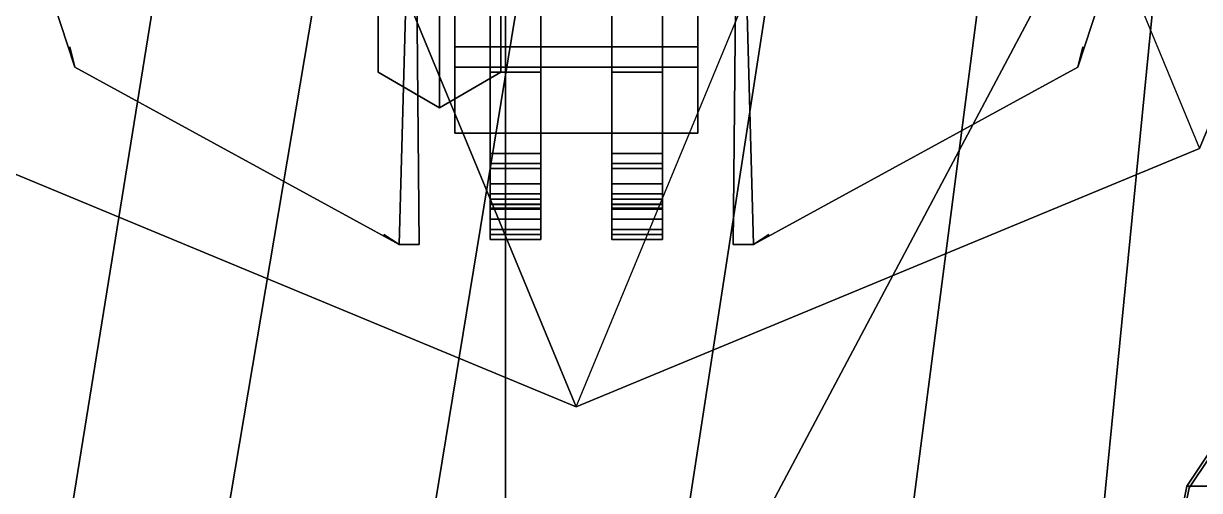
# Model space of a CAD drawing. Header units: millimetres. Extents: x -6 to 6, y -93 to 86.
# Drawn here: x -4.551 to -2.23, y 24.015 to 24.936 of the extents above; entities that cross this region are included whole.
import ezdxf

# ---------------------------------------------------------------- set-up
doc = ezdxf.new("R2010")
doc.units = ezdxf.units.MM
for name, color, linetype in [('boats', 1, 'Continuous'), ('sleeve', 5, 'Continuous'), ('turret', 2, 'Continuous')]:
    doc.layers.add(name, color=color, linetype=linetype)

msp = doc.modelspace()

# ---------------------------------------------------------------- linework, layer by layer
for points in [[(-4.6904, 24.6896, 6.71), (-3.46, 27.66, 6.86), (-4.6904, 27.1504, 6.84), (-5.2, 25.92, 6.77)], [(-3.46, 24.18, 6.7), (-4.6904, 27.1504, 6.84), (-3.46, 27.66, 6.86), (-2.2296, 24.6896, 6.71)], [(-3.46, 24.18, 6.7), (-2.2296, 27.1504, 6.84), (-3.46, 27.66, 6.86), (-4.6904, 24.6896, 6.71)], [(-4.6904, 24.6896, 6.71), (-5.2, 25.92, 6.77), (-4.6904, 27.1504, 6.84), (-3.46, 24.18, 6.7)], [(-2.2296, 24.6896, 6.71), (-1.72, 25.92, 6.77), (-1.72, 25.92, 7.78), (-2.2296, 24.6896, 7.78)], [(5.3986, 25.5766, 4.6493), (-5.3986, 25.5766, 4.6493), (-5.7143, 21.319, 4.3646), (5.7143, 21.319, 4.3646)], [(-4.5601, 25.5766, 0.3998), (-4.1977, 25.5766, -0.7078), (-4.8861, 21.319, -0.7078), (-5.1967, 21.319, 0.3998)], [(-4.1977, 25.5766, -0.7078), (-3.8768, 25.5766, -1.4325), (-4.5963, 21.319, -1.4325), (-4.8861, 21.319, -0.7078)], [(-3.8768, 25.5766, -1.4325), (-3.4783, 25.5766, -2.1105), (-4.177, 21.319, -2.1105), (-4.5963, 21.319, -1.4325)], [(-3.4783, 25.5766, -2.1105), (-2.9917, 25.5766, -2.6695), (-3.6491, 21.319, -2.6695), (-4.177, 21.319, -2.1105)], [(-2.9917, 25.5766, -2.6695), (-2.588, 25.5766, -3.0267), (-3.1418, 21.319, -3.0267), (-3.6491, 21.319, -2.6695)], [(-2.588, 25.5766, -3.0267), (-2.2619, 25.5766, -3.2751), (-2.6812, 21.319, -3.2751), (-3.1418, 21.319, -3.0267)], [(-2.2619, 25.5766, -3.2751), (-1.8271, 25.5766, -3.5339), (-2.1429, 21.319, -3.5339), (-2.6812, 21.319, -3.2751)], [(3.6, 16.04, 6.49), (3.6, 25.32, 6.73), (-3.6, 25.32, 6.73), (-3.6, 16.04, 6.49)], [(-3.6, 25.32, 6.73), (-3.6, 25.32, 4.47), (-3.6, 16.04, 4.19), (-3.6, 16.04, 6.49)], [(-1.7253, 24.8153, 6.71), (-2.2543, 24.0237, 6.69), (-2.2543, 24.0237, 11.63), (-1.7253, 24.8153, 11.63)], [(2.2543, 24.0237, 11.63), (1.7253, 24.8153, 11.63), (-1.7253, 24.8153, 11.63), (-2.2543, 24.0237, 11.63)], [(-4.6904, 24.6896, 6.71), (-3.46, 24.18, 6.7), (-3.46, 24.18, 7.78), (-4.6904, 24.6896, 7.78)], [(-3.46, 24.18, 6.7), (-4.6904, 24.6896, 6.71), (-4.6904, 24.6896, 7.78), (-3.46, 24.18, 7.78)], [(-3.46, 24.18, 6.7), (-2.2296, 24.6896, 6.71), (-2.2296, 24.6896, 7.78), (-3.46, 24.18, 7.78)], [(-2.2296, 24.6896, 6.71), (-3.46, 24.18, 6.7), (-3.46, 24.18, 7.78), (-2.2296, 24.6896, 7.78)], [(-2.2543, 24.0237, 6.69), (-2.44, 23.09, 6.67), (-2.44, 23.09, 11.63), (-2.2543, 24.0237, 11.63)], [(2.44, 23.09, 11.63), (2.2543, 24.0237, 11.63), (-2.2543, 24.0237, 11.63), (-2.44, 23.09, 11.63)]]:
    msp.add_3dface(points)
at = {"color": 4}
for points in [[(3.09, 23.96, 9.97), (1.73, 26.52, 9.97), (-1.73, 26.52, 9.97), (-3.09, 23.96, 9.97)], [(-3.09, 23.96, 9.97), (-1.73, 26.52, 9.97), (1.73, 26.52, 9.97), (3.09, 23.96, 9.97)], [(-3.09, 23.96, 9.97), (-3.09, 23.96, 11.37), (-1.73, 26.52, 11.37), (-1.73, 26.52, 9.97)], [(-1.73, 26.52, 9.97), (-1.73, 26.52, 11.37), (-3.09, 23.96, 11.37), (-3.09, 23.96, 9.97)], [(-2.25, 24.02, 11.63), (-2.25, 24.02, 13.03), (-1.72, 24.81, 13.03), (-1.72, 24.81, 11.63)], [(-1.72, 24.81, 11.63), (-1.72, 24.81, 13.03), (-2.25, 24.02, 13.03), (-2.25, 24.02, 11.63)], [(-2.44, 23.09, 11.63), (-2.44, 23.09, 13.03), (-2.25, 24.02, 13.03), (-2.25, 24.02, 11.63)], [(-2.25, 24.02, 11.63), (-2.25, 24.02, 13.03), (-2.44, 23.09, 13.03), (-2.44, 23.09, 11.63)]]:
    msp.add_3dface(points, dxfattribs=at)
at = {"layer": 'boats'}
for points in [[(-3.8512, 25.0069, 5.9431), (-3.8512, 25.1059, 5.8441), (-3.8512, 24.98, 5.54), (-3.8512, 24.84, 5.54)], [(-3.8512, 24.84, 5.54), (-3.8512, 24.98, 5.54), (-3.8512, 25.1059, 5.2359), (-3.8512, 25.0069, 5.1369)], [(-3.6088, 25.1059, 5.8441), (-3.6088, 25.0069, 5.9431), (-3.6088, 24.84, 5.54), (-3.6088, 24.98, 5.54)], [(-3.6088, 24.98, 5.54), (-3.6088, 24.84, 5.54), (-3.6088, 25.0069, 5.1369), (-3.6088, 25.1059, 5.2359)], [(-3.73, 24.9575, 5.9925), (-3.8512, 25.0069, 5.9431), (-3.8512, 24.84, 5.54), (-3.73, 24.77, 5.54)], [(-3.73, 24.77, 5.54), (-3.8512, 24.84, 5.54), (-3.8512, 25.0069, 5.1369), (-3.73, 24.9575, 5.0875)], [(-3.6088, 25.0069, 5.9431), (-3.73, 24.9575, 5.9925), (-3.73, 24.77, 5.54), (-3.6088, 24.84, 5.54)], [(-3.6088, 24.84, 5.54), (-3.73, 24.77, 5.54), (-3.73, 24.9575, 5.0875), (-3.6088, 25.0069, 5.1369)]]:
    msp.add_3dface(points, dxfattribs=at)
at = {"layer": 'sleeve'}
for points in [[(-3.7, 25.88, 8.55), (-3.7, 25.88, 8.24), (-3.7, 24.89, 8.24), (-3.7, 24.89, 8.55)], [(-3.7, 24.89, 8.24), (-3.7, 25.88, 8.24), (-3.22, 25.88, 8.24), (-3.22, 24.89, 8.24)], [(-3.22, 24.85, 8.55), (-3.22, 25.88, 8.55), (-3.7, 25.88, 8.55), (-3.7, 24.85, 8.55)], [(-3.22, 24.89, 8.24), (-3.22, 25.88, 8.24), (-3.22, 25.88, 8.55), (-3.22, 24.89, 8.55)], [(-3.63, 24.84, 7.68), (-3.63, 24.99, 7.51), (-3.63, 24.99, 7.39), (-3.63, 24.84, 7.55)], [(-3.63, 24.84, 7.55), (-3.63, 24.99, 7.39), (-3.53, 24.99, 7.39), (-3.53, 24.84, 7.55)], [(-3.53, 24.84, 7.68), (-3.53, 24.99, 7.51), (-3.63, 24.99, 7.51), (-3.63, 24.84, 7.68)], [(-3.53, 24.99, 7.39), (-3.53, 24.99, 7.51), (-3.53, 24.84, 7.68), (-3.53, 24.84, 7.55)], [(-3.39, 24.84, 7.68), (-3.39, 24.99, 7.51), (-3.39, 24.99, 7.39), (-3.39, 24.84, 7.55)], [(-3.39, 24.84, 7.55), (-3.39, 24.99, 7.39), (-3.29, 24.99, 7.39), (-3.29, 24.84, 7.55)], [(-3.29, 24.84, 7.68), (-3.29, 24.99, 7.51), (-3.39, 24.99, 7.51), (-3.39, 24.84, 7.68)], [(-3.29, 24.99, 7.39), (-3.29, 24.99, 7.51), (-3.29, 24.84, 7.68), (-3.29, 24.84, 7.55)], [(-3.7, 24.89, 8.55), (-3.7, 24.89, 8.39), (-3.7, 24.85, 8.39), (-3.7, 24.85, 8.55)], [(-3.7, 24.72, 8.39), (-3.7, 24.89, 8.39), (-3.22, 24.89, 8.39), (-3.22, 24.72, 8.39)], [(-3.7, 24.89, 8.39), (-3.7, 24.89, 8.24), (-3.22, 24.89, 8.24), (-3.22, 24.89, 8.39)], [(-3.22, 24.85, 8.39), (-3.22, 24.89, 8.39), (-3.22, 24.89, 8.55), (-3.22, 24.85, 8.55)], [(-3.7, 24.85, 8.55), (-3.7, 24.85, 8.39), (-3.7, 24.72, 8.39), (-3.7, 24.72, 8.49)], [(-3.22, 24.72, 8.49), (-3.22, 24.85, 8.55), (-3.7, 24.85, 8.55), (-3.7, 24.72, 8.49)], [(-3.22, 24.72, 8.39), (-3.22, 24.85, 8.39), (-3.22, 24.85, 8.55), (-3.22, 24.72, 8.49)], [(-3.63, 24.68, 7.96), (-3.63, 24.84, 7.68), (-3.63, 24.84, 7.55), (-3.63, 24.62, 7.87)], [(-3.63, 24.62, 7.87), (-3.63, 24.84, 7.55), (-3.53, 24.84, 7.55), (-3.53, 24.62, 7.87)], [(-3.53, 24.68, 7.96), (-3.53, 24.84, 7.68), (-3.63, 24.84, 7.68), (-3.63, 24.68, 7.96)], [(-3.53, 24.84, 7.55), (-3.53, 24.84, 7.68), (-3.53, 24.68, 7.96), (-3.53, 24.62, 7.87)], [(-3.39, 24.68, 7.96), (-3.39, 24.84, 7.68), (-3.39, 24.84, 7.55), (-3.39, 24.62, 7.87)], [(-3.39, 24.62, 7.87), (-3.39, 24.84, 7.55), (-3.29, 24.84, 7.55), (-3.29, 24.62, 7.87)], [(-3.29, 24.68, 7.96), (-3.29, 24.84, 7.68), (-3.39, 24.84, 7.68), (-3.39, 24.68, 7.96)], [(-3.29, 24.84, 7.55), (-3.29, 24.84, 7.68), (-3.29, 24.68, 7.96), (-3.29, 24.62, 7.87)], [(-3.7, 24.72, 8.49), (-3.7, 24.72, 8.39), (-3.22, 24.72, 8.39), (-3.22, 24.72, 8.49)], [(-3.63, 24.72, 8.44), (-3.63, 24.72, 8.4), (-3.63, 24.66, 8.39), (-3.63, 24.65, 8.43)], [(-3.53, 24.65, 8.43), (-3.53, 24.72, 8.44), (-3.63, 24.72, 8.44), (-3.63, 24.65, 8.43)], [(-3.63, 24.66, 8.39), (-3.63, 24.72, 8.4), (-3.53, 24.72, 8.4), (-3.53, 24.66, 8.39)], [(-3.53, 24.66, 8.39), (-3.53, 24.72, 8.4), (-3.53, 24.72, 8.44), (-3.53, 24.65, 8.43)], [(-3.39, 24.72, 8.44), (-3.39, 24.72, 8.4), (-3.39, 24.66, 8.39), (-3.39, 24.65, 8.43)], [(-3.29, 24.65, 8.43), (-3.29, 24.72, 8.44), (-3.39, 24.72, 8.44), (-3.39, 24.65, 8.43)], [(-3.39, 24.66, 8.39), (-3.39, 24.72, 8.4), (-3.29, 24.72, 8.4), (-3.29, 24.66, 8.39)], [(-3.29, 24.66, 8.39), (-3.29, 24.72, 8.4), (-3.29, 24.72, 8.44), (-3.29, 24.65, 8.43)], [(-3.63, 24.6, 8.25), (-3.63, 24.68, 7.96), (-3.63, 24.62, 7.87), (-3.63, 24.55, 8.08)], [(-3.53, 24.6, 8.25), (-3.53, 24.68, 7.96), (-3.63, 24.68, 7.96), (-3.63, 24.6, 8.25)], [(-3.63, 24.65, 8.43), (-3.63, 24.66, 8.39), (-3.63, 24.5783, 8.3173), (-3.63, 24.5728, 8.3721)], [(-3.63, 24.5783, 8.3173), (-3.63, 24.66, 8.39), (-3.53, 24.66, 8.39), (-3.53, 24.5783, 8.3173)], [(-3.53, 24.62, 7.87), (-3.53, 24.68, 7.96), (-3.53, 24.6, 8.25), (-3.53, 24.55, 8.08)], [(-3.53, 24.5783, 8.3173), (-3.53, 24.66, 8.39), (-3.53, 24.65, 8.43), (-3.53, 24.5728, 8.3721)], [(-3.39, 24.6, 8.25), (-3.39, 24.68, 7.96), (-3.39, 24.62, 7.87), (-3.39, 24.55, 8.08)], [(-3.29, 24.6, 8.25), (-3.29, 24.68, 7.96), (-3.39, 24.68, 7.96), (-3.39, 24.6, 8.25)], [(-3.39, 24.65, 8.43), (-3.39, 24.66, 8.39), (-3.39, 24.5783, 8.3173), (-3.39, 24.5728, 8.3721)], [(-3.39, 24.5783, 8.3173), (-3.39, 24.66, 8.39), (-3.29, 24.66, 8.39), (-3.29, 24.5783, 8.3173)], [(-3.29, 24.62, 7.87), (-3.29, 24.68, 7.96), (-3.29, 24.6, 8.25), (-3.29, 24.55, 8.08)], [(-3.29, 24.5783, 8.3173), (-3.29, 24.66, 8.39), (-3.29, 24.65, 8.43), (-3.29, 24.5728, 8.3721)], [(-3.53, 24.5728, 8.3721), (-3.53, 24.65, 8.43), (-3.63, 24.65, 8.43), (-3.63, 24.5728, 8.3721)], [(-3.29, 24.5728, 8.3721), (-3.29, 24.65, 8.43), (-3.39, 24.65, 8.43), (-3.39, 24.5728, 8.3721)], [(-3.63, 24.55, 8.08), (-3.63, 24.62, 7.87), (-3.53, 24.62, 7.87), (-3.53, 24.55, 8.08)], [(-3.39, 24.55, 8.08), (-3.39, 24.62, 7.87), (-3.29, 24.62, 7.87), (-3.29, 24.55, 8.08)], [(-3.63, 24.58, 8.3), (-3.63, 24.6, 8.25), (-3.63, 24.55, 8.08), (-3.63, 24.52, 8.23)], [(-3.53, 24.58, 8.3), (-3.53, 24.6, 8.25), (-3.63, 24.6, 8.25), (-3.63, 24.58, 8.3)], [(-3.53, 24.53, 8.61), (-3.53, 24.59, 8.6), (-3.63, 24.59, 8.6), (-3.63, 24.53, 8.61)], [(-3.53, 24.59, 8.6), (-3.53, 24.58, 8.5), (-3.63, 24.58, 8.5), (-3.63, 24.59, 8.6)], [(-3.63, 24.59, 8.6), (-3.63, 24.58, 8.5), (-3.63, 24.52, 8.55), (-3.63, 24.53, 8.61)], [(-3.53, 24.55, 8.08), (-3.53, 24.6, 8.25), (-3.53, 24.58, 8.3), (-3.53, 24.52, 8.23)], [(-3.53, 24.52, 8.55), (-3.53, 24.58, 8.5), (-3.53, 24.59, 8.6), (-3.53, 24.53, 8.61)], [(-3.39, 24.58, 8.3), (-3.39, 24.6, 8.25), (-3.39, 24.55, 8.08), (-3.39, 24.52, 8.23)], [(-3.29, 24.58, 8.3), (-3.29, 24.6, 8.25), (-3.39, 24.6, 8.25), (-3.39, 24.58, 8.3)], [(-3.29, 24.53, 8.61), (-3.29, 24.59, 8.6), (-3.39, 24.59, 8.6), (-3.39, 24.53, 8.61)], [(-3.29, 24.59, 8.6), (-3.29, 24.58, 8.5), (-3.39, 24.58, 8.5), (-3.39, 24.59, 8.6)], [(-3.39, 24.59, 8.6), (-3.39, 24.58, 8.5), (-3.39, 24.52, 8.55), (-3.39, 24.53, 8.61)], [(-3.29, 24.55, 8.08), (-3.29, 24.6, 8.25), (-3.29, 24.58, 8.3), (-3.29, 24.52, 8.23)], [(-3.29, 24.52, 8.55), (-3.29, 24.58, 8.5), (-3.29, 24.59, 8.6), (-3.29, 24.53, 8.61)], [(-3.63, 24.57, 8.4), (-3.63, 24.58, 8.3), (-3.63, 24.52, 8.23), (-3.63, 24.51, 8.39)], [(-3.53, 24.57, 8.4), (-3.53, 24.58, 8.3), (-3.63, 24.58, 8.3), (-3.63, 24.57, 8.4)], [(-3.63, 24.58, 8.5), (-3.63, 24.57, 8.4), (-3.63, 24.51, 8.39), (-3.63, 24.52, 8.55)], [(-3.53, 24.58, 8.5), (-3.53, 24.57, 8.4), (-3.63, 24.57, 8.4), (-3.63, 24.58, 8.5)], [(-3.53, 24.52, 8.23), (-3.53, 24.58, 8.3), (-3.53, 24.57, 8.4), (-3.53, 24.51, 8.39)], [(-3.53, 24.51, 8.39), (-3.53, 24.57, 8.4), (-3.53, 24.58, 8.5), (-3.53, 24.52, 8.55)], [(-3.39, 24.57, 8.4), (-3.39, 24.58, 8.3), (-3.39, 24.52, 8.23), (-3.39, 24.51, 8.39)], [(-3.29, 24.57, 8.4), (-3.29, 24.58, 8.3), (-3.39, 24.58, 8.3), (-3.39, 24.57, 8.4)], [(-3.39, 24.58, 8.5), (-3.39, 24.57, 8.4), (-3.39, 24.51, 8.39), (-3.39, 24.52, 8.55)], [(-3.29, 24.58, 8.5), (-3.29, 24.57, 8.4), (-3.39, 24.57, 8.4), (-3.39, 24.58, 8.5)], [(-3.29, 24.52, 8.23), (-3.29, 24.58, 8.3), (-3.29, 24.57, 8.4), (-3.29, 24.51, 8.39)], [(-3.29, 24.51, 8.39), (-3.29, 24.57, 8.4), (-3.29, 24.58, 8.5), (-3.29, 24.52, 8.55)], [(-3.63, 24.52, 8.23), (-3.63, 24.55, 8.08), (-3.53, 24.55, 8.08), (-3.53, 24.52, 8.23)], [(-3.39, 24.52, 8.23), (-3.39, 24.55, 8.08), (-3.29, 24.55, 8.08), (-3.29, 24.52, 8.23)], [(-3.63, 24.53, 8.61), (-3.63, 24.52, 8.55), (-3.53, 24.52, 8.55), (-3.53, 24.53, 8.61)], [(-3.63, 24.51, 8.39), (-3.63, 24.52, 8.23), (-3.53, 24.52, 8.23), (-3.53, 24.51, 8.39)], [(-3.63, 24.52, 8.55), (-3.63, 24.51, 8.39), (-3.53, 24.51, 8.39), (-3.53, 24.52, 8.55)], [(-3.39, 24.53, 8.61), (-3.39, 24.52, 8.55), (-3.29, 24.52, 8.55), (-3.29, 24.53, 8.61)], [(-3.39, 24.51, 8.39), (-3.39, 24.52, 8.23), (-3.29, 24.52, 8.23), (-3.29, 24.51, 8.39)], [(-3.39, 24.52, 8.55), (-3.39, 24.51, 8.39), (-3.29, 24.51, 8.39), (-3.29, 24.52, 8.55)]]:
    msp.add_3dface(points, dxfattribs=at)
at = {"layer": 'turret'}
for points in [[(-4.45, 24.85, 7.38), (-4.69, 25.58, 7.38), (-4.69, 25.58, 7.51), (-4.45, 24.85, 7.51)], [(-4.45, 24.85, 7.51), (-4.69, 25.58, 7.51), (-4.69, 25.58, 7.38), (-4.45, 24.85, 7.38)], [(-4.45, 24.85, 7.38), (-4.69, 25.58, 7.38), (-3.78, 25.58, 7.38), (-3.81, 24.5, 7.38)], [(-3.81, 24.5, 7.38), (-3.78, 25.58, 7.38), (-4.69, 25.58, 7.38), (-4.45, 24.85, 7.38)], [(-4.45, 24.85, 8.39), (-4.69, 25.58, 8.39), (-4.69, 25.58, 8.43), (-4.45, 24.85, 8.43)], [(-4.45, 24.85, 8.43), (-4.69, 25.58, 8.43), (-4.69, 25.58, 8.39), (-4.45, 24.85, 8.39)], [(-3.77, 24.5, 7.38), (-3.78, 25.58, 7.38), (-3.78, 25.58, 7.38), (-3.81, 24.5, 7.38)], [(-3.81, 24.5, 7.38), (-3.78, 25.58, 7.38), (-3.78, 25.58, 7.38), (-3.77, 24.5, 7.38)], [(-3.15, 24.5, 7.38), (-3.14, 25.58, 7.38), (-3.14, 25.58, 7.38), (-3.11, 24.5, 7.38)], [(-3.11, 24.5, 7.38), (-3.14, 25.58, 7.38), (-3.14, 25.58, 7.38), (-3.15, 24.5, 7.38)], [(-3.11, 24.5, 7.38), (-3.14, 25.58, 7.38), (-2.23, 25.58, 7.38), (-2.47, 24.85, 7.38)], [(-2.47, 24.85, 7.38), (-2.23, 25.58, 7.38), (-3.14, 25.58, 7.38), (-3.11, 24.5, 7.38)], [(-2.47, 24.85, 7.51), (-2.23, 25.58, 7.51), (-2.23, 25.58, 7.38), (-2.47, 24.85, 7.38)], [(-2.47, 24.85, 7.38), (-2.23, 25.58, 7.38), (-2.23, 25.58, 7.51), (-2.47, 24.85, 7.51)], [(-2.47, 24.85, 8.39), (-2.23, 25.58, 8.39), (-2.23, 25.58, 8.43), (-2.47, 24.85, 8.43)], [(-2.47, 24.85, 8.43), (-2.23, 25.58, 8.43), (-2.23, 25.58, 8.39), (-2.47, 24.85, 8.39)], [(-4.45, 24.85, 8.39), (-4.46, 24.89, 8.39), (-4.46, 24.89, 7.38), (-4.45, 24.85, 7.38)], [(-4.45, 24.85, 7.38), (-4.46, 24.89, 7.38), (-4.46, 24.89, 8.39), (-4.45, 24.85, 8.39)], [(-2.47, 24.85, 7.38), (-2.46, 24.89, 7.38), (-2.46, 24.89, 8.39), (-2.47, 24.85, 8.39)], [(-2.47, 24.85, 8.39), (-2.46, 24.89, 8.39), (-2.46, 24.89, 7.38), (-2.47, 24.85, 7.38)], [(-3.81, 24.5, 7.51), (-4.45, 24.85, 7.51), (-4.45, 24.85, 7.38), (-3.81, 24.5, 7.38)], [(-3.81, 24.5, 7.38), (-4.45, 24.85, 7.38), (-4.45, 24.85, 7.51), (-3.81, 24.5, 7.51)], [(-3.81, 24.5, 8.43), (-4.45, 24.85, 8.43), (-4.45, 24.85, 8.39), (-3.81, 24.5, 8.39)], [(-3.81, 24.5, 8.39), (-4.45, 24.85, 8.39), (-4.45, 24.85, 8.43), (-3.81, 24.5, 8.43)], [(-3.11, 24.5, 7.38), (-2.47, 24.85, 7.38), (-2.47, 24.85, 7.51), (-3.11, 24.5, 7.51)], [(-3.11, 24.5, 7.51), (-2.47, 24.85, 7.51), (-2.47, 24.85, 7.38), (-3.11, 24.5, 7.38)], [(-3.11, 24.5, 8.39), (-2.47, 24.85, 8.39), (-2.47, 24.85, 8.43), (-3.11, 24.5, 8.43)], [(-3.11, 24.5, 8.43), (-2.47, 24.85, 8.43), (-2.47, 24.85, 8.39), (-3.11, 24.5, 8.39)], [(-3.81, 24.5, 7.38), (-3.84, 24.52, 7.38), (-3.84, 24.52, 8.39), (-3.81, 24.5, 8.39)], [(-3.81, 24.5, 8.39), (-3.84, 24.52, 8.39), (-3.84, 24.52, 7.38), (-3.81, 24.5, 7.38)], [(-3.11, 24.5, 8.39), (-3.08, 24.52, 8.39), (-3.08, 24.52, 7.38), (-3.11, 24.5, 7.38)], [(-3.11, 24.5, 7.38), (-3.08, 24.52, 7.38), (-3.08, 24.52, 8.39), (-3.11, 24.5, 8.39)], [(-3.77, 24.5, 7.38), (-3.81, 24.5, 7.38), (-3.81, 24.5, 7.51), (-3.77, 24.5, 7.51)], [(-3.77, 24.5, 7.51), (-3.81, 24.5, 7.51), (-3.81, 24.5, 7.38), (-3.77, 24.5, 7.38)], [(-3.77, 24.5, 8.39), (-3.81, 24.5, 8.39), (-3.81, 24.5, 8.43), (-3.77, 24.5, 8.43)], [(-3.77, 24.5, 8.43), (-3.81, 24.5, 8.43), (-3.81, 24.5, 8.39), (-3.77, 24.5, 8.39)], [(-3.15, 24.5, 7.38), (-3.11, 24.5, 7.38), (-3.11, 24.5, 7.51), (-3.15, 24.5, 7.51)], [(-3.15, 24.5, 7.51), (-3.11, 24.5, 7.51), (-3.11, 24.5, 7.38), (-3.15, 24.5, 7.38)], [(-3.15, 24.5, 8.39), (-3.11, 24.5, 8.39), (-3.11, 24.5, 8.43), (-3.15, 24.5, 8.43)], [(-3.15, 24.5, 8.43), (-3.11, 24.5, 8.43), (-3.11, 24.5, 8.39), (-3.15, 24.5, 8.39)]]:
    msp.add_3dface(points, dxfattribs=at)

doc.saveas('drawing.dxf')
